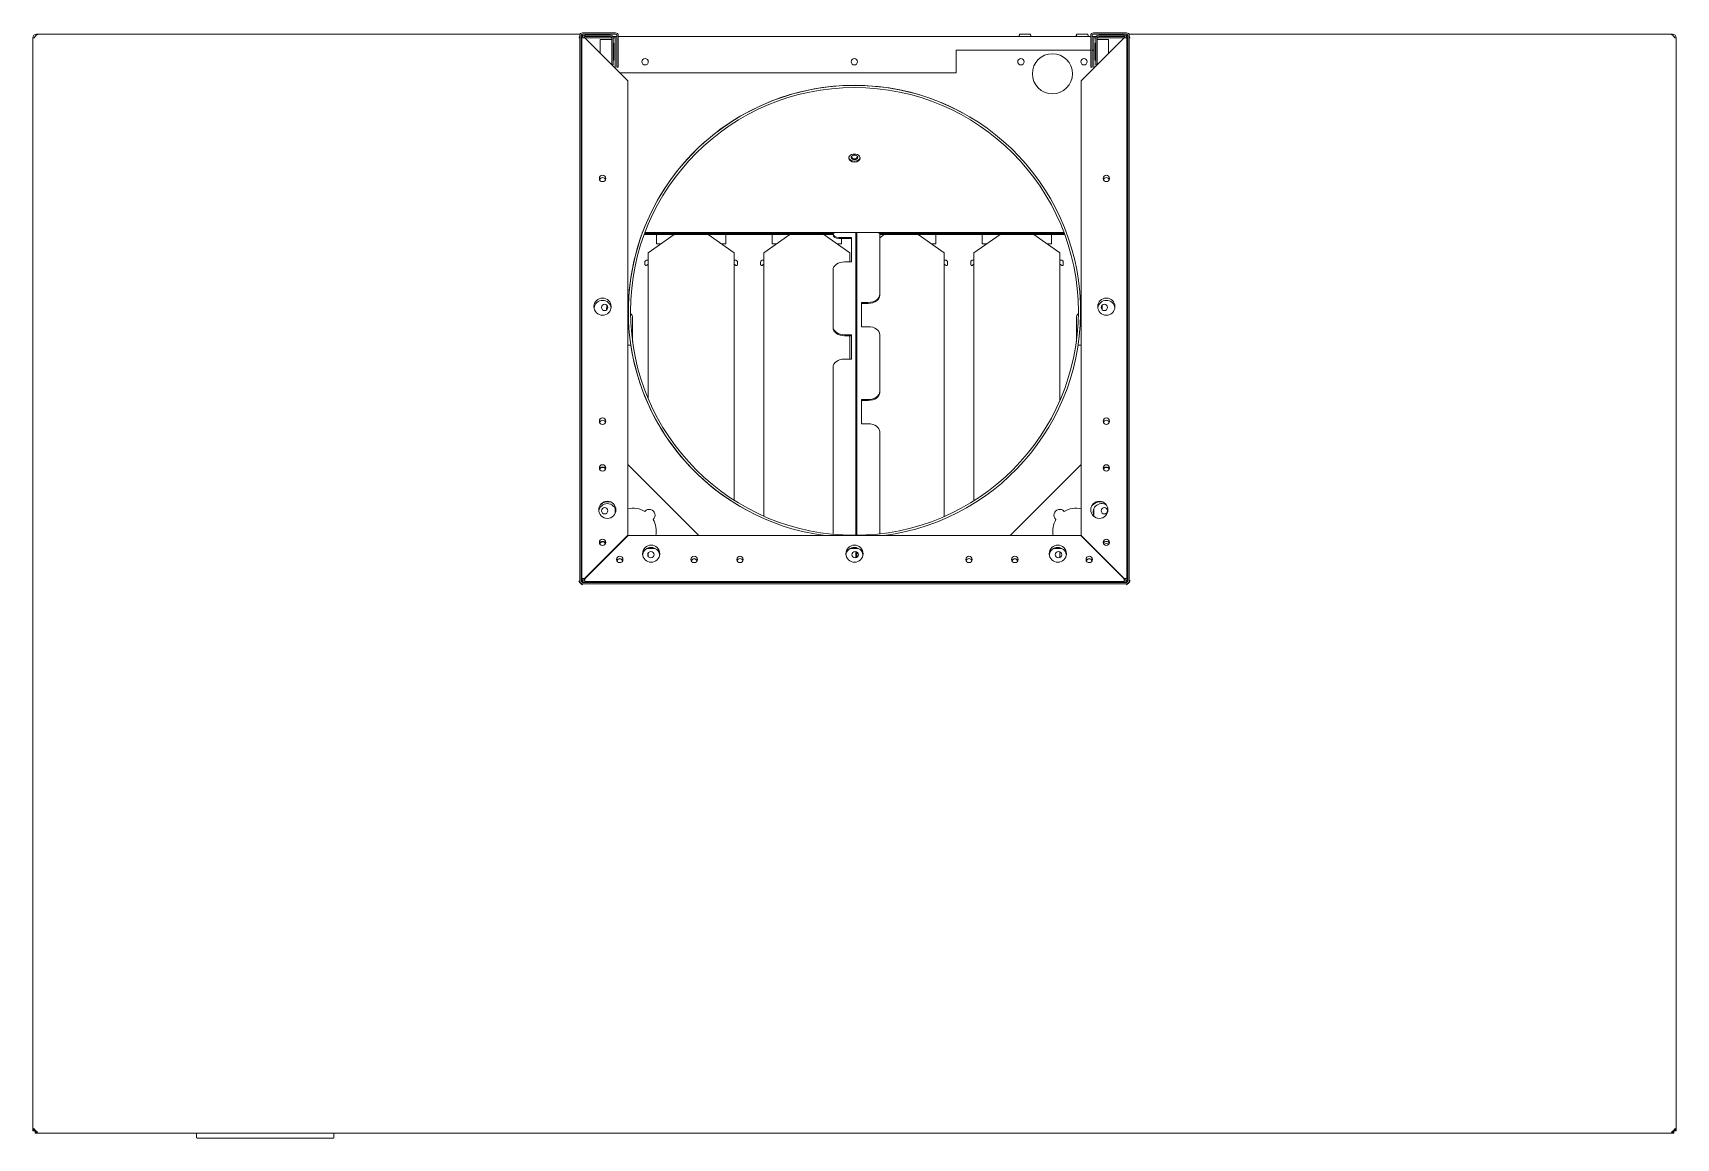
# Model space of a CAD drawing. Header units: millimetres. Extents: x 46989 to 543236, y 252623 to 526638.
# Drawn here: x 131603 to 157436, y 360003 to 377382 of the extents above; entities that cross this region are included whole.
import ezdxf

# ---------------------------------------------------------------- set-up
doc = ezdxf.new("R2010")
doc.units = ezdxf.units.MM

msp = doc.modelspace()

# ---------------------------------------------------------------- linework, layer by layer
at = {"color": 7, "lineweight": 13, "ltscale": 0.000597}
for p, q in [((131603, 377302), (131620, 377302)), ((157436, 377302), (157419, 377302)), ((131603, 360117), (131620, 360117)), ((157436, 360116), (157419, 360116))]:
    msp.add_line(p, q, dxfattribs=at)
at = {"color": 7, "lineweight": 13, "ltscale": 0.03937}
for p, q in [((131603, 377302), (131603, 360117)), ((140206, 377361), (131706, 377361)), ((140199, 377339), (140199, 368764)), ((140221, 368764), (140221, 377339)), ((140235, 368800), (140235, 377303)), ((140279, 377303), (140955, 376626)), ((140806, 377327), (148233, 377327)), ((148760, 377303), (148083, 376626)), ((148803, 377303), (148803, 368800)), ((148818, 368764), (148818, 377339)), ((157333, 377361), (148833, 377361)), ((148839, 377339), (148839, 368764)), ((157436, 360116), (157436, 377302)), ((146120, 377111), (148233, 377111)), ((146120, 376752), (140830, 376752)), ((140955, 376626), (140955, 369484)), ((148083, 369480), (148083, 376626)), ((141213, 374211), (144183, 374211)), ((144183, 374226), (141219, 374226)), ((141225, 374243), (147814, 374243)), ((144543, 374243), (144543, 369481)), ((144556, 369482), (144556, 374243)), ((147820, 374226), (144916, 374226)), ((144916, 374226), (144916, 373271)), ((144916, 374211), (147826, 374211)), ((141275, 373921), (141275, 371635)), ((142627, 370033), (142627, 373921)), ((143095, 373921), (143095, 369782)), ((145930, 369776), (145930, 373921)), ((146398, 373921), (146398, 370024)), ((147750, 371603), (147750, 373921)), ((144183, 372762), (144183, 373653)), ((144916, 372635), (144916, 371744)), ((144183, 369497), (144183, 372126)), ((144916, 371108), (144916, 369504)), ((140955, 370594), (142073, 369477)), ((146966, 369477), (148083, 370594)), ((140955, 369484), (140279, 368807)), ((140285, 368800), (140962, 369477)), ((140962, 369477), (148077, 369477)), ((148077, 369477), (148753, 368800)), ((148083, 369480), (148760, 368803)), ((140243, 368742), (148796, 368742)), ((140243, 368721), (148796, 368721)), ((148760, 368757), (140279, 368757)), ((131639, 360081), (157400, 360081)), ((136177, 360081), (134331, 360081)), ((136177, 360003), (134331, 360003))]:
    msp.add_line(p, q, dxfattribs=at)
at = {"color": 7, "lineweight": 13, "ltscale": 0.000163}
for p, q in [((131625, 377302), (131620, 377302)), ((157414, 377302), (157419, 377302)), ((131625, 360153), (131620, 360153)), ((157414, 360153), (157419, 360153))]:
    msp.add_line(p, q, dxfattribs=at)
at = {"color": 7, "lineweight": 13, "ltscale": 0.001524}
for p, q in [((131662, 377361), (131706, 377361)), ((157333, 377361), (157377, 377361))]:
    msp.add_line(p, q, dxfattribs=at)
at = {"color": 7, "lineweight": 13, "ltscale": 0.00047}
for p, q in [((131662, 377348), (131662, 377361)), ((157377, 377348), (157377, 377361))]:
    msp.add_line(p, q, dxfattribs=at)
at = {"color": 7, "lineweight": 13, "ltscale": 0.0005}
for p, q in [((140199, 377302), (140185, 377302)), ((148839, 368770), (148854, 368770))]:
    msp.add_line(p, q, dxfattribs=at)
at = {"color": 7, "lineweight": 13, "ltscale": 0.000249}
for p, q in [((140192, 377302), (140185, 377302)), ((148854, 377302), (148847, 377302)), ((148854, 368770), (148847, 368770))]:
    msp.add_line(p, q, dxfattribs=at)
at = {"color": 7, "lineweight": 13, "ltscale": 0.000251}
msp.add_line((140199, 377302), (140192, 377302), dxfattribs=at)
at = {"color": 7, "lineweight": 13, "ltscale": 0.000775}
for p, q in [((140221, 377339), (140243, 377339)), ((140263, 377318), (140279, 377303)), ((148776, 377318), (148760, 377303)), ((148818, 377339), (148796, 377339))]:
    msp.add_line(p, q, dxfattribs=at)
at = {"color": 7, "lineweight": 13, "ltscale": 0.000712}
for p, q in [((140234, 377339), (140234, 377359)), ((148805, 377339), (148805, 377359))]:
    msp.add_line(p, q, dxfattribs=at)
at = {"color": 7, "lineweight": 13, "ltscale": 0.00073}
for p, q in [((140235, 377339), (140235, 377360)), ((148803, 377339), (148803, 377360))]:
    msp.add_line(p, q, dxfattribs=at)
at = {"color": 7, "lineweight": 13, "ltscale": 0.001508}
for p, q in [((140235, 377303), (140279, 377303)), ((148803, 377303), (148760, 377303))]:
    msp.add_line(p, q, dxfattribs=at)
at = {"color": 7, "lineweight": 13, "ltscale": 0.018042}
for p, q in [((140762, 377382), (140243, 377382)), ((140243, 377361), (140762, 377361)), ((148276, 377382), (148796, 377382)), ((148796, 377361), (148276, 377361))]:
    msp.add_line(p, q, dxfattribs=at)
at = {"color": 7, "lineweight": 13, "ltscale": 0.000261}
msp.add_line((140243, 377339), (140248, 377333), dxfattribs=at)
at = {"color": 7, "lineweight": 13, "ltscale": 0.000733}
for p, q in [((140279, 377346), (140279, 377325)), ((148760, 377346), (148760, 377325)), ((140725, 376878), (140703, 376878)), ((148335, 376878), (148314, 376878)), ((140235, 368800), (140257, 368800)), ((140279, 368757), (140279, 368778)), ((148760, 368757), (148760, 368778)), ((148803, 368800), (148782, 368800))]:
    msp.add_line(p, q, dxfattribs=at)
at = {"color": 7, "lineweight": 13, "ltscale": 0.013967}
for p, q in [((140279, 377346), (140681, 377346)), ((140279, 377325), (140681, 377325)), ((148760, 377346), (148358, 377346)), ((148760, 377325), (148358, 377325))]:
    msp.add_line(p, q, dxfattribs=at)
at = {"color": 7, "lineweight": 13, "ltscale": 0.014733}
msp.add_line((140279, 377302), (140703, 377302), dxfattribs=at)
at = {"color": 7, "lineweight": 13, "ltscale": 0.007637}
msp.add_line((140523, 377278), (140523, 377058), dxfattribs=at)
at = {"color": 7, "lineweight": 13, "ltscale": 0.00625}
for p, q in [((140523, 377278), (140703, 377278)), ((148515, 377278), (148335, 377278))]:
    msp.add_line(p, q, dxfattribs=at)
at = {"color": 7, "lineweight": 13, "ltscale": 0.014743}
for p, q in [((140703, 377303), (140703, 376878)), ((140725, 377303), (140725, 376878)), ((148314, 376878), (148314, 377303)), ((148335, 376878), (148335, 377303)), ((148335, 377302), (148760, 377302))]:
    msp.add_line(p, q, dxfattribs=at)
at = {"color": 7, "lineweight": 13, "ltscale": 0.01325}
msp.add_line((140703, 377278), (140703, 376896), dxfattribs=at)
at = {"color": 7, "lineweight": 13, "ltscale": 0.00145}
msp.add_line((140759, 377327), (140717, 377327), dxfattribs=at)
at = {"color": 7, "lineweight": 13, "ltscale": 0.001117}
msp.add_line((140725, 377302), (140757, 377302), dxfattribs=at)
at = {"color": 7, "lineweight": 13, "ltscale": 0.000467}
for p, q in [((140738, 377222), (140725, 377222)), ((140738, 376952), (140725, 376952)), ((140279, 368778), (140279, 368791))]:
    msp.add_line(p, q, dxfattribs=at)
at = {"color": 7, "lineweight": 13, "ltscale": 0.009375}
for p, q in [((140738, 376952), (140738, 377222)), ((148301, 377222), (148301, 376952))]:
    msp.add_line(p, q, dxfattribs=at)
at = {"color": 7, "lineweight": 13, "ltscale": 0.016582}
msp.add_line((140757, 377302), (140757, 376825), dxfattribs=at)
at = {"color": 7, "lineweight": 13, "ltscale": 7.7e-05}
for p, q in [((140759, 377290), (140757, 377290)), ((140757, 377253), (140759, 377253)), ((140759, 377232), (140757, 377232))]:
    msp.add_line(p, q, dxfattribs=at)
at = {"color": 7, "lineweight": 13, "ltscale": 0.00129}
msp.add_line((140759, 377327), (140759, 377290), dxfattribs=at)
at = {"color": 7, "lineweight": 13, "ltscale": 0.000898}
msp.add_line((140759, 377327), (140785, 377327), dxfattribs=at)
at = {"color": 7, "lineweight": 13, "ltscale": 0.002065}
for p, q in [((140759, 377267), (140759, 377327)), ((148280, 377267), (148280, 377327))]:
    msp.add_line(p, q, dxfattribs=at)
at = {"color": 7, "lineweight": 13, "ltscale": 0.015444}
msp.add_line((140759, 377267), (140759, 376823), dxfattribs=at)
at = {"color": 7, "lineweight": 13, "ltscale": 0.017243}
for p, q in [((140785, 377339), (140785, 376842)), ((140806, 377339), (140806, 376842)), ((148233, 376842), (148233, 377339)), ((148254, 376842), (148254, 377339))]:
    msp.add_line(p, q, dxfattribs=at)
at = {"color": 7, "lineweight": 13, "ltscale": 0.00304}
for p, q in [((147200, 377364), (147112, 377364)), ((148100, 377364), (148012, 377364))]:
    msp.add_line(p, q, dxfattribs=at)
at = {"color": 7, "lineweight": 13, "ltscale": 0.000511}
for p, q in [((147112, 377349), (147112, 377364)), ((147287, 377349), (147287, 377364)), ((148012, 377349), (148012, 377364)), ((148187, 377349), (148187, 377364))]:
    msp.add_line(p, q, dxfattribs=at)
at = {"color": 7, "lineweight": 13, "ltscale": 3.5e-05}
for p, q in [((147150, 377364), (147149, 377364)), ((148050, 377364), (148049, 377364))]:
    msp.add_line(p, q, dxfattribs=at)
at = {"color": 7, "lineweight": 13, "ltscale": 0.002917}
for p, q in [((147284, 377364), (147200, 377364)), ((148184, 377364), (148100, 377364)), ((144316, 374147), (144316, 374063))]:
    msp.add_line(p, q, dxfattribs=at)
at = {"color": 7, "lineweight": 13, "ltscale": 0.000123}
for p, q in [((147287, 377364), (147284, 377364)), ((148187, 377364), (148184, 377364))]:
    msp.add_line(p, q, dxfattribs=at)
at = {"color": 7, "lineweight": 13, "ltscale": 0.000883}
for p, q in [((148254, 377327), (148280, 377327)), ((148254, 377111), (148280, 377111))]:
    msp.add_line(p, q, dxfattribs=at)
at = {"color": 7, "lineweight": 13, "ltscale": 0.000143}
msp.add_line((148280, 377327), (148280, 377323), dxfattribs=at)
at = {"color": 7, "lineweight": 13, "ltscale": 0.001466}
msp.add_line((148322, 377327), (148280, 377327), dxfattribs=at)
at = {"color": 7, "lineweight": 13, "ltscale": 9.2e-05}
for p, q in [((148282, 377290), (148280, 377290)), ((148280, 377253), (148282, 377253)), ((148282, 377232), (148280, 377232))]:
    msp.add_line(p, q, dxfattribs=at)
at = {"color": 7, "lineweight": 13, "ltscale": 0.005417}
msp.add_line((148280, 377111), (148280, 377267), dxfattribs=at)
at = {"color": 7, "lineweight": 13, "ltscale": 0.001118}
msp.add_line((148282, 377302), (148314, 377302), dxfattribs=at)
at = {"color": 7, "lineweight": 13, "ltscale": 0.016583}
msp.add_line((148282, 377302), (148282, 376825), dxfattribs=at)
at = {"color": 7, "lineweight": 13, "ltscale": 0.000468}
for p, q in [((148301, 377222), (148314, 377222)), ((148301, 376952), (148314, 376952))]:
    msp.add_line(p, q, dxfattribs=at)
at = {"color": 7, "lineweight": 13, "ltscale": 0.007638}
msp.add_line((148515, 377058), (148515, 377278), dxfattribs=at)
at = {"color": 7, "lineweight": 13, "ltscale": 0.00026}
msp.add_line((148796, 377339), (148791, 377333), dxfattribs=at)
at = {"color": 7, "lineweight": 13, "ltscale": 0.00025}
msp.add_line((148839, 377302), (148847, 377302), dxfattribs=at)
at = {"color": 7, "lineweight": 13, "ltscale": 0.012493}
msp.add_line((146120, 377111), (146120, 376752), dxfattribs=at)
at = {"color": 7, "lineweight": 13, "ltscale": 0.000638}
for p, q in [((140685, 376896), (140703, 376896)), ((148354, 376896), (148335, 376896))]:
    msp.add_line(p, q, dxfattribs=at)
at = {"color": 7, "lineweight": 13, "ltscale": 0.000732}
for p, q in [((140806, 376842), (140785, 376842)), ((148254, 376842), (148233, 376842)), ((140888, 368742), (140873, 368757)), ((141857, 368757), (141842, 368742)), ((147196, 368742), (147182, 368757)), ((148165, 368757), (148151, 368742))]:
    msp.add_line(p, q, dxfattribs=at)
at = {"color": 7, "lineweight": 13, "ltscale": 0.017415}
for p, q in [((141685, 374211), (141275, 373921)), ((142627, 373921), (142218, 374211)), ((143505, 374211), (143095, 373921)), ((144447, 373921), (144038, 374211)), ((145930, 373921), (145520, 374211)), ((146808, 374211), (146398, 373921)), ((147750, 373921), (147340, 374211))]:
    msp.add_line(p, q, dxfattribs=at)
at = {"color": 7, "lineweight": 13, "ltscale": 0.005126}
for p, q in [((141406, 374063), (141406, 374211)), ((142496, 374211), (142496, 374063)), ((143226, 374063), (143226, 374211)), ((145799, 374211), (145799, 374063)), ((146529, 374063), (146529, 374211)), ((147619, 374211), (147619, 374063))]:
    msp.add_line(p, q, dxfattribs=at)
at = {"color": 7, "lineweight": 13, "ltscale": 0.001058}
for p, q in [((144183, 374226), (144208, 374243)), ((144183, 374226), (144208, 374243)), ((144891, 374243), (144916, 374226)), ((144891, 374243), (144916, 374226))]:
    msp.add_line(p, q, dxfattribs=at)
at = {"color": 7, "lineweight": 13, "ltscale": 0.00053}
for p, q in [((144183, 374226), (144183, 374211)), ((144183, 374226), (144183, 374211)), ((144916, 373271), (144916, 373256)), ((144183, 372762), (144183, 372747)), ((144916, 371744), (144916, 371729))]:
    msp.add_line(p, q, dxfattribs=at)
at = {"color": 7, "lineweight": 13, "ltscale": 0.006875}
for p, q in [((144273, 374162), (144471, 374162)), ((144273, 374147), (144471, 374147))]:
    msp.add_line(p, q, dxfattribs=at)
at = {"color": 7, "lineweight": 13, "ltscale": 0.013258}
for p, q in [((144471, 374162), (144471, 373780)), ((144628, 372762), (144628, 373144)), ((144471, 372635), (144471, 372253)), ((144628, 371235), (144628, 371617))]:
    msp.add_line(p, q, dxfattribs=at)
at = {"color": 7, "lineweight": 13, "ltscale": 0.003025}
msp.add_line((144987, 374211), (144916, 374160), dxfattribs=at)
at = {"color": 7, "lineweight": 13, "ltscale": 0.002423}
for p, q in [((141476, 374063), (141406, 374063)), ((142496, 374063), (142426, 374063)), ((143296, 374063), (143226, 374063)), ((144316, 374063), (144246, 374063)), ((145799, 374063), (145729, 374063)), ((146599, 374063), (146529, 374063)), ((147619, 374063), (147549, 374063))]:
    msp.add_line(p, q, dxfattribs=at)
at = {"color": 7, "lineweight": 13, "ltscale": 0.004883}
msp.add_line((144447, 373780), (144447, 373921), dxfattribs=at)
at = {"color": 7, "lineweight": 13, "ltscale": 0.000456}
for p, q in [((141223, 373779), (141223, 373766)), ((142679, 373766), (142679, 373779)), ((143043, 373779), (143043, 373766)), ((144543, 373622), (144556, 373622)), ((145982, 373766), (145982, 373779)), ((146346, 373779), (146346, 373766)), ((147802, 373766), (147802, 373779)), ((144556, 373368), (144543, 373368))]:
    msp.add_line(p, q, dxfattribs=at)
at = {"color": 7, "lineweight": 13, "ltscale": 0.000725}
for p, q in [((141223, 373766), (141223, 373745)), ((142679, 373745), (142679, 373766)), ((143043, 373766), (143043, 373745)), ((145982, 373745), (145982, 373766)), ((146346, 373766), (146346, 373745)), ((147802, 373745), (147802, 373766))]:
    msp.add_line(p, q, dxfattribs=at)
at = {"color": 7, "lineweight": 13, "ltscale": 0.000944}
for p, q in [((141253, 373729), (141275, 373745)), ((142627, 373745), (142649, 373729)), ((143073, 373729), (143095, 373745)), ((145930, 373745), (145952, 373729)), ((146376, 373729), (146398, 373745)), ((147750, 373745), (147772, 373729))]:
    msp.add_line(p, q, dxfattribs=at)
at = {"color": 7, "lineweight": 13, "ltscale": 0.000316}
for p, q in [((141275, 373809), (141266, 373809)), ((142636, 373809), (142627, 373809)), ((143095, 373809), (143086, 373809)), ((145939, 373809), (145930, 373809)), ((146398, 373809), (146389, 373809)), ((147759, 373809), (147750, 373809))]:
    msp.add_line(p, q, dxfattribs=at)
at = {"color": 7, "lineweight": 13, "ltscale": 0.00375}
for p, q in [((144363, 373780), (144471, 373780)), ((144736, 373144), (144628, 373144)), ((144736, 373129), (144628, 373129)), ((144363, 372635), (144471, 372635)), ((144363, 372620), (144471, 372620)), ((144736, 372762), (144628, 372762)), ((144363, 372253), (144471, 372253)), ((144736, 371617), (144628, 371617)), ((144736, 371601), (144628, 371601)), ((144736, 371235), (144628, 371235))]:
    msp.add_line(p, q, dxfattribs=at)
at = {"color": 7, "lineweight": 13, "ltscale": 0.013087}
for p, q in [((141032, 372900), (141032, 372523)), ((148007, 372523), (148007, 372900))]:
    msp.add_line(p, q, dxfattribs=at)
at = {"color": 7, "lineweight": 13, "ltscale": 0.012728}
msp.add_line((144447, 372253), (144447, 372620), dxfattribs=at)
at = {"color": 7, "lineweight": 13, "ltscale": 0.001706}
msp.add_line((141005, 372469), (140955, 372469), dxfattribs=at)
at = {"color": 7, "lineweight": 13, "ltscale": 0.001707}
msp.add_line((148083, 372469), (148034, 372469), dxfattribs=at)
at = {"color": 7, "lineweight": 13, "ltscale": 0.0027}
msp.add_line((140757, 369903), (140757, 369825), dxfattribs=at)
at = {"color": 7, "lineweight": 13, "ltscale": 0.003955}
msp.add_line((148282, 369903), (148282, 369789), dxfattribs=at)
at = {"color": 7, "lineweight": 13, "ltscale": 0.006919}
msp.add_line((140919, 369444), (140779, 369303), dxfattribs=at)
at = {"color": 7, "lineweight": 13, "ltscale": 0.006923}
for p, q in [((140922, 369441), (140781, 369300)), ((148258, 369300), (148117, 369441))]:
    msp.add_line(p, q, dxfattribs=at)
at = {"color": 7, "lineweight": 13, "ltscale": 0.000134}
msp.add_line((140919, 369448), (140919, 369444), dxfattribs=at)
at = {"color": 7, "lineweight": 13, "ltscale": 0.000135}
for p, q in [((140922, 369441), (140926, 369441)), ((148113, 369441), (148117, 369441))]:
    msp.add_line(p, q, dxfattribs=at)
at = {"color": 7, "lineweight": 13, "ltscale": 0.004301}
for p, q in [((141261, 369276), (141385, 369276)), ((144457, 369276), (144581, 369276)), ((147654, 369276), (147777, 369276))]:
    msp.add_line(p, q, dxfattribs=at)
at = {"color": 7, "lineweight": 13, "ltscale": 0.001712}
msp.add_line((141275, 369202), (141275, 369152), dxfattribs=at)
at = {"color": 7, "lineweight": 13, "ltscale": 0.003383}
msp.add_line((144543, 369226), (144543, 369128), dxfattribs=at)
at = {"color": 7, "lineweight": 13, "ltscale": 0.002996}
msp.add_line((144556, 369134), (144556, 369220), dxfattribs=at)
at = {"color": 7, "lineweight": 13, "ltscale": 0.003115}
msp.add_line((147750, 369132), (147750, 369222), dxfattribs=at)
at = {"color": 7, "lineweight": 13, "ltscale": 0.014304}
msp.add_line((140553, 369077), (140262, 368786), dxfattribs=at)
at = {"color": 7, "lineweight": 13, "ltscale": 0.014305}
for p, q in [((140556, 369075), (140264, 368783)), ((148774, 368783), (148483, 369075))]:
    msp.add_line(p, q, dxfattribs=at)
at = {"color": 7, "lineweight": 13, "ltscale": 0.000322}
msp.add_line((140558, 369073), (140551, 369079), dxfattribs=at)
at = {"color": 7, "lineweight": 13, "ltscale": 0.000227}
msp.add_line((148486, 369077), (148481, 369073), dxfattribs=at)
at = {"color": 7, "lineweight": 13, "ltscale": 0.000353}
for p, q in [((140192, 368760), (140185, 368753)), ((148847, 368770), (148847, 368760))]:
    msp.add_line(p, q, dxfattribs=at)
at = {"color": 7, "lineweight": 13, "ltscale": 0.000257}
for p, q in [((140200, 368760), (140192, 368760)), ((148839, 368760), (148847, 368760))]:
    msp.add_line(p, q, dxfattribs=at)
at = {"color": 7, "lineweight": 13, "ltscale": 0.000704}
for p, q in [((140221, 368764), (140241, 368764)), ((140243, 368742), (140243, 368762)), ((148796, 368742), (148796, 368762)), ((148818, 368764), (148798, 368764))]:
    msp.add_line(p, q, dxfattribs=at)
at = {"color": 7, "lineweight": 13, "ltscale": 0.000351}
for p, q in [((140241, 368711), (140234, 368704)), ((148798, 368711), (148805, 368704))]:
    msp.add_line(p, q, dxfattribs=at)
at = {"color": 7, "lineweight": 13, "ltscale": 0.001199}
for p, q in [((140235, 368800), (140270, 368800)), ((148760, 368757), (148760, 368791))]:
    msp.add_line(p, q, dxfattribs=at)
at = {"color": 7, "lineweight": 13, "ltscale": 0.000117}
for p, q in [((140241, 368764), (140243, 368767)), ((140243, 368762), (140246, 368764)), ((148762, 368800), (148760, 368803)), ((148796, 368762), (148793, 368764)), ((148798, 368764), (148796, 368767))]:
    msp.add_line(p, q, dxfattribs=at)
at = {"color": 7, "lineweight": 13, "ltscale": 0.000334}
for p, q in [((140241, 368721), (140241, 368711)), ((148798, 368721), (148798, 368711))]:
    msp.add_line(p, q, dxfattribs=at)
at = {"color": 7, "lineweight": 13, "ltscale": 0.000196}
for p, q in [((140247, 368771), (140243, 368767)), ((140250, 368768), (140246, 368764)), ((148793, 368764), (148789, 368768)), ((148792, 368771), (148796, 368767))]:
    msp.add_line(p, q, dxfattribs=at)
at = {"color": 7, "lineweight": 13, "ltscale": 0.000383}
for p, q in [((140270, 368800), (140279, 368807)), ((140279, 368791), (140285, 368800)), ((148760, 368791), (148753, 368800))]:
    msp.add_line(p, q, dxfattribs=at)
at = {"color": 7, "lineweight": 13, "ltscale": 0.00015}
for p, q in [((140270, 368800), (140274, 368800)), ((140279, 368791), (140279, 368796)), ((148760, 368791), (148760, 368796))]:
    msp.add_line(p, q, dxfattribs=at)
at = {"color": 7, "lineweight": 13, "ltscale": 0.000277}
for p, q in [((140274, 368800), (140279, 368807)), ((140279, 368796), (140285, 368800)), ((148760, 368796), (148753, 368800))]:
    msp.add_line(p, q, dxfattribs=at)
at = {"color": 7, "lineweight": 13, "ltscale": 0.000132}
for p, q in [((140359, 368883), (140361, 368880)), ((148680, 368883), (148678, 368880))]:
    msp.add_line(p, q, dxfattribs=at)
at = {"color": 7, "lineweight": 13, "ltscale": 0.000166}
msp.add_line((148764, 368800), (148760, 368803), dxfattribs=at)
at = {"color": 7, "lineweight": 13, "ltscale": 6.7e-05}
msp.add_line((148764, 368800), (148762, 368800), dxfattribs=at)
at = {"color": 7, "lineweight": 13, "ltscale": 0.000706}
msp.add_line((148763, 368800), (148777, 368786), dxfattribs=at)
at = {"color": 7, "lineweight": 13, "ltscale": 0.00137}
msp.add_line((148803, 368800), (148764, 368800), dxfattribs=at)
at = {"color": 7, "lineweight": 13, "ltscale": 2.3e-05}
msp.add_line((148846, 368770), (148847, 368770), dxfattribs=at)
at = {"color": 7, "lineweight": 13, "ltscale": 0.00125}
msp.add_line((131620, 360153), (131620, 360117), dxfattribs=at)
at = {"color": 7, "lineweight": 13, "ltscale": 0.000849}
for p, q in [((131639, 360123), (131639, 360099)), ((157400, 360123), (157400, 360099))]:
    msp.add_line(p, q, dxfattribs=at)
at = {"color": 7, "lineweight": 13, "ltscale": 0.001275}
msp.add_line((157419, 360116), (157419, 360153), dxfattribs=at)
at = {"color": 7, "lineweight": 13, "ltscale": 0.000664}
for p, q in [((131620, 360117), (131639, 360117)), ((157400, 360116), (157419, 360116))]:
    msp.add_line(p, q, dxfattribs=at)
at = {"color": 7, "lineweight": 13, "ltscale": 0.0006}
for p, q in [((131639, 360081), (131639, 360099)), ((157400, 360081), (157400, 360099))]:
    msp.add_line(p, q, dxfattribs=at)
at = {"color": 7, "lineweight": 13, "ltscale": 0.0012}
for p, q in [((131639, 360099), (131674, 360099)), ((157365, 360099), (157400, 360099))]:
    msp.add_line(p, q, dxfattribs=at)
at = {"color": 7, "lineweight": 13, "ltscale": 0.000175}
for p, q in [((131674, 360104), (131674, 360099)), ((157365, 360104), (157365, 360099))]:
    msp.add_line(p, q, dxfattribs=at)
at = {"color": 7, "lineweight": 13, "ltscale": 0.00545}
for p, q in [((134174, 360081), (134331, 360081)), ((136177, 360081), (136334, 360081))]:
    msp.add_line(p, q, dxfattribs=at)
at = {"color": 7, "lineweight": 13, "ltscale": 0.002325}
for p, q in [((134174, 360081), (134174, 360014)), ((136334, 360081), (136334, 360014))]:
    msp.add_line(p, q, dxfattribs=at)
at = {"color": 7, "lineweight": 13, "ltscale": 0.00505}
for p, q in [((134185, 360003), (134331, 360003)), ((136177, 360003), (136322, 360003))]:
    msp.add_line(p, q, dxfattribs=at)
at = {"color": 7, "lineweight": 13, "ltscale": 0.03937}
for points in [[(131625, 377302), (131633, 377318), (131643, 377332), (131656, 377344), (131668, 377352), (131681, 377357), (131695, 377361), (131706, 377361)], [(157414, 377302), (157406, 377318), (157396, 377332), (157383, 377344), (157370, 377352), (157357, 377357), (157344, 377361), (157333, 377361)], [(141232, 373797), (141226, 373791), (141225, 373788), (141223, 373779)], [(141223, 373745), (141224, 373738), (141226, 373732), (141232, 373725), (141235, 373723), (141239, 373722)], [(142664, 373722), (142667, 373723), (142670, 373725), (142676, 373731), (142678, 373738), (142679, 373745)], [(142679, 373779), (142679, 373785), (142676, 373791), (142670, 373797)], [(143052, 373797), (143046, 373791), (143045, 373788), (143043, 373779)], [(143043, 373745), (143044, 373738), (143046, 373732), (143052, 373725), (143055, 373723), (143059, 373722)], [(145966, 373722), (145970, 373723), (145973, 373725), (145979, 373731), (145981, 373738), (145982, 373745)], [(145982, 373779), (145981, 373785), (145979, 373791), (145973, 373797)], [(146355, 373797), (146349, 373791), (146348, 373788), (146346, 373779)], [(146346, 373745), (146347, 373738), (146349, 373732), (146355, 373725), (146358, 373723), (146362, 373722)], [(147787, 373722), (147790, 373723), (147793, 373725), (147799, 373731), (147801, 373738), (147802, 373745)], [(147802, 373779), (147801, 373785), (147799, 373791), (147793, 373797)], [(140192, 368760), (140197, 368746), (140205, 368734), (140215, 368724), (140227, 368716), (140241, 368711)], [(148798, 368711), (148812, 368717), (148824, 368724), (148834, 368735), (148842, 368747), (148847, 368760)], [(131625, 360153), (131630, 360139), (131638, 360126), (131648, 360116), (131660, 360109), (131674, 360104)], [(157365, 360104), (157379, 360109), (157392, 360117), (157402, 360127), (157409, 360139), (157414, 360153)]]:
    msp.add_lwpolyline(points, dxfattribs=at)
for centre, radius in [((141227, 376928), 50.4), ((144517, 376928), 50.4), ((147136, 376928), 50.4), ((147631, 376739), 315), ((148127, 376928), 50.4), ((144519, 373002), 3520), ((140559, 375093), 50.4), ((148479, 375093), 50.4), ((140559, 373077), 135), ((140592, 373065), 50.4), ((148479, 373077), 135), ((148447, 373065), 50.4), ((140559, 371277), 50.4), ((148479, 371277), 50.4), ((140559, 370541), 50.4), ((148479, 370541), 50.4), ((140634, 369882), 135), ((148369, 369882), 135), ((140592, 369868), 50.4), ((148447, 369868), 50.4), ((140559, 369371), 50.4), ((148479, 369371), 50.4), ((141323, 369192), 135), ((141319, 369177), 50.4), ((144519, 369192), 135), ((144530, 369177), 50.4), ((147716, 369192), 135), ((147727, 369177), 50.4), ((140829, 369102), 50.4), ((141999, 369102), 50.4), ((142719, 369102), 50.4), ((146319, 369102), 50.4), ((147040, 369102), 50.4), ((148210, 369102), 50.4)]:
    msp.add_circle(centre, radius, dxfattribs=at)
for centre, radius, start, end in [((131662, 377302), 59, 90, 180), ((140243, 377339), 43.4, 90, 180), ((140243, 377339), 22.3, 90, 180), ((140279, 377303), 43.4, 90, 180), ((140279, 377303), 22.3, 90, 180), ((140681, 377303), 43.4, 0, 90), ((140681, 377303), 22.3, 0, 90), ((140762, 377339), 43.4, 0, 90), ((140762, 377339), 22.3, 0, 90), ((147090, 377349), 22.3, 270, 0), ((147309, 377349), 22.3, 180, 270), ((147990, 377349), 22.3, 270, 0), ((148209, 377349), 22.3, 180, 270), ((148276, 377339), 43.4, 90, 180), ((148276, 377339), 22.3, 90, 180), ((148358, 377303), 43.4, 90, 180), ((148358, 377303), 22.3, 90, 180), ((148760, 377303), 43.4, 0, 90), ((148760, 377303), 22.3, 0, 90), ((148796, 377339), 43.4, 0, 90), ((148796, 377339), 22.3, 0, 90), ((157377, 377302), 59, 0, 90), ((144519, 373002), 3555, 61.3521, 180.2898), ((144519, 373002), 3555, 277.4688, 180), ((140559, 375057), 50.4, 20.9093, 159.0683), ((148479, 375057), 50.4, 20.9093, 159.0683), ((140559, 373041), 135, 7.6495, 172.3281), ((144519, 373002), 3896, 178.5122, 179.6394), ((140592, 373065), 50.4, 360, 5.1021), ((148479, 373041), 135, 7.6495, 172.3281), ((144519, 373002), 3896, 0.3606, 1.4878), ((148447, 373065), 50.4, 360, 5.1021), ((140919, 372919), 78.5, 56.0165, 62.6899), ((140945, 372900), 86.4, 77.2108, 83.2956), ((144519, 373002), 3555, 180, 262.5312), ((140945, 372900), 86.4, 0, 51.4783), ((148094, 372900), 86.4, 128.521, 180), ((148094, 372900), 86.4, 96.6951, 102.7886), ((148119, 372919), 78.5, 117.2984, 123.9835), ((144519, 373002), 3555, 188.6196, 241.3521), ((140559, 371241), 50.4, 20.9093, 159.0683), ((148479, 371241), 50.4, 20.9093, 159.0683), ((140559, 370505), 50.4, 20.9094, 159.0684), ((140559, 370505), 45, 13.9281, 166.0499), ((148479, 370505), 50.4, 20.9094, 159.0684), ((148479, 370505), 45, 13.9281, 166.0499), ((140634, 369846), 135, 7.6833, 172.2945), ((140649, 369830), 180, 77.5683, 134.8489), ((148389, 369830), 180, 81.2375, 142.6316), ((148405, 369846), 135, 55.9683, 214.2829), ((140592, 369868), 50.4, 360, 5.1021), ((141042, 369548), 360, 59.4229, 103.8854), ((141294, 369800), 90, 310.0743, 139.9256), ((141042, 369548), 360, 348.5788, 30.5771), ((147997, 369548), 360, 149.4229, 191.4212), ((147745, 369800), 90, 40.0743, 229.9256), ((147997, 369548), 360, 76.1123, 120.5771), ((148447, 369868), 50.4, 360, 5.1021), ((140559, 369335), 50.4, 20.9094, 159.0684), ((140559, 369335), 45, 13.9281, 166.0499), ((141042, 369548), 360, 222.5614, 224.0378), ((141323, 369156), 135, 7.6495, 172.3281), ((141319, 369177), 50.4, 360, 5.1021), ((144519, 369156), 135, 7.6495, 172.3281), ((144530, 369177), 50.4, 360, 5.1021), ((147716, 369156), 135, 7.6495, 172.3281), ((147727, 369177), 50.4, 360, 5.1021), ((147997, 369548), 360, 315.9638, 317.0035), ((148479, 369335), 50.4, 20.9094, 159.0684), ((148479, 369261), 90, 63.169, 116.8237), ((140829, 369066), 50.4, 20.9094, 159.0684), ((140829, 369066), 45, 13.9281, 166.0499), ((141999, 369066), 50.4, 20.9094, 159.0684), ((141999, 369066), 45, 13.9281, 166.0499), ((142719, 369066), 50.4, 20.9093, 159.0683), ((146319, 369066), 50.4, 20.9093, 159.0683), ((147040, 369066), 50.4, 20.9094, 159.0684), ((147040, 369066), 45, 13.9281, 166.0499), ((148210, 369066), 50.4, 20.9094, 159.0684), ((148210, 369066), 45, 13.9281, 166.0499), ((140270, 368589), 185, 112.4228, 117.4204), ((140243, 368764), 43.4, 180, 270), ((140243, 368764), 22.3, 180, 270), ((140058, 368795), 198, 332.8183, 338.1529), ((140279, 368800), 43.4, 180, 270), ((140279, 368800), 22.3, 180, 270), ((148760, 368800), 43.4, 270, 0), ((148760, 368800), 22.3, 270, 0), ((148796, 368764), 22.3, 270, 0), ((148796, 368764), 43.4, 270, 0), ((148981, 368795), 198, 201.8471, 207.1817), ((134185, 360014), 11.5, 180, 270), ((136322, 360014), 11.5, 269.9998, 0)]:
    msp.add_arc(centre, radius, start, end, dxfattribs=at)
for centre, major_axis, ratio, start_param, end_param in [((140234, 377302), (0, -59), 0.70878, 4.115868, 4.712389), ((148805, 377302), (0, -59), 0.70878, 1.570796, 2.166786), ((144519, 375413), (90, 0), 0.707107, 0, 3.141593), ((144519, 375413), (90, 0), 0.707107, 3.141593, 6.283185), ((144519, 375428), (90, 0), 0.707107, 3.261883, 6.162895), ((144519, 375425), (50.4, 0), 0.707107, 6.283185, 9.424778), ((144519, 375425), (50.4, 0), 0.707107, 3.141593, 6.283185), ((144519, 375439), (50.4, 0), 0.707107, 3.35214, 6.07264), ((144273, 374226), (90, 0), 0.707107, 3.141593, 4.712389), ((144273, 374211), (90, 0), 0.707107, 3.141593, 4.712389), ((141266, 373778), (-43.2, 0), 0.707107, 4.712389, 5.625132), ((141253, 373759), (24.9, 35.3), 0.5, 3.608512, 4.096909), ((142636, 373778), (-43.2, 0), 0.707107, 3.799646, 4.712389), ((142649, 373759), (24.9, -35.3), 0.5, 5.327869, 5.816266), ((143086, 373778), (-43.2, 0), 0.707107, 4.712389, 5.625132), ((143073, 373759), (24.9, 35.3), 0.5, 3.608512, 4.096909), ((144363, 373653), (180, 0), 0.707107, 1.570796, 3.141593), ((145939, 373778), (-43.2, 0), 0.707107, 3.799646, 4.712389), ((145952, 373759), (24.9, -35.3), 0.5, 5.327869, 5.816266), ((146389, 373778), (-43.2, 0), 0.707107, 4.712389, 5.625132), ((146376, 373759), (24.9, 35.3), 0.5, 3.608512, 4.096909), ((147759, 373778), (-43.2, 0), 0.707107, 3.799646, 4.712389), ((147772, 373759), (24.9, -35.3), 0.5, 5.327869, 5.816266), ((144736, 373271), (180, 0), 0.707107, 4.712389, 6.283185), ((144736, 373256), (180, 0), 0.707107, 4.712389, 6.283185), ((144363, 372762), (180, 0), 0.707107, 3.141593, 4.712389), ((144363, 372747), (180, 0), 0.707107, 3.141593, 4.712389), ((144736, 372635), (180, 0), 0.707107, 0, 1.570796), ((144363, 372126), (180, 0), 0.707107, 1.570796, 3.141593), ((144736, 371744), (180, 0), 0.707107, 4.712389, 6.283185), ((144736, 371729), (180, 0), 0.707107, 4.712389, 6.283185), ((144736, 371108), (180, 0), 0.707107, 0, 1.570796)]:
    msp.add_ellipse(centre, major_axis=major_axis, ratio=ratio, start_param=start_param, end_param=end_param, dxfattribs=at)

doc.saveas('drawing.dxf')
